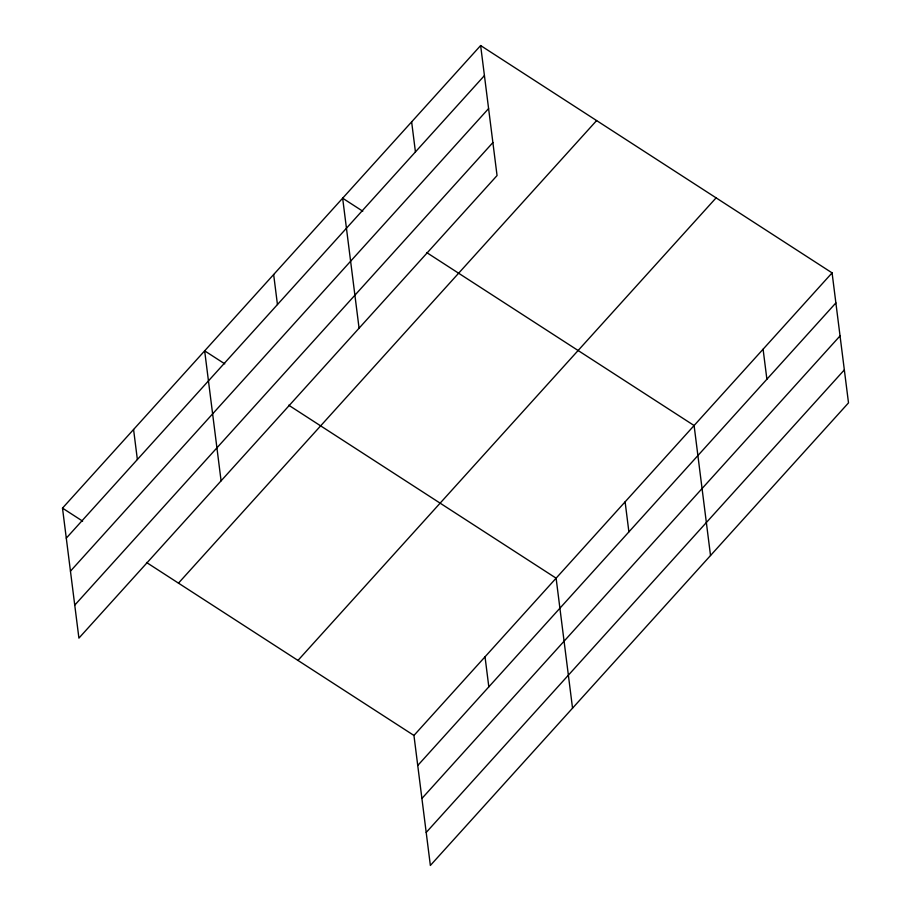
<?xml version="1.0" encoding="UTF-8"?>
<svg xmlns="http://www.w3.org/2000/svg" width="911" height="911" viewBox="0 0 911 911"><rect width="100%" height="100%" fill="white"/><g stroke="black" fill="none" stroke-linecap="round" stroke-linejoin="round"><path stroke-width="1.37" d="M480.632 45.55L497.053 175.55L78.915 638.121L62.495 508.122L480.632 45.55L832.085 272.879L848.505 402.878L430.368 865.45L413.947 735.45L832.085 272.879M66.287 538.162L484.424 75.59M70.454 571.151L488.592 108.58M74.748 605.132L492.885 142.571M178.476 583.131L596.614 120.571M297.965 660.429L716.103 197.858M417.739 765.491L835.877 302.919M421.907 798.48L840.044 335.908M426.2 832.46L844.338 369.889M362.76 211.215L342.65 198.199L359.071 328.199M426.667 252.552L694.102 425.528L710.523 555.528M224.778 363.853L204.656 350.849L221.088 480.849M288.685 405.19L556.109 578.178L572.541 708.177M62.495 508.122L82.616 521.138M146.523 562.474L413.947 735.45M763.088 349.198L766.891 379.238M625.105 501.847L628.897 531.887M485.028 656.808L488.82 686.848M411.635 121.869L415.439 151.921M273.653 274.518L277.445 304.559M133.575 429.48L137.367 459.52"/></g></svg>
